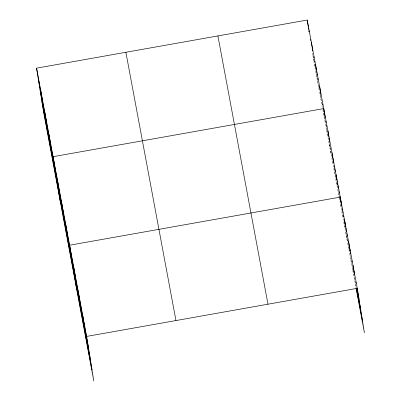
<?xml version="1.0" encoding="UTF-8"?>
<svg xmlns="http://www.w3.org/2000/svg" width="401" height="401" viewBox="0 0 401 401"><rect width="100%" height="100%" fill="white"/><g stroke="black" fill="none" stroke-linecap="round" stroke-linejoin="round"><path stroke-width="0.3" stroke-dasharray="2 1.5" d="M313.482 58.335L312.564 53.418L313.788 61.052M313.597 58.952L313.828 60.18M314.514 63.869L314.975 66.325M315.086 66.942L315.777 70.631M316.695 75.548L317.497 79.854M317.612 80.466L318.99 87.844M319.106 88.461L319.331 89.689M320.138 93.994L320.479 95.839M320.594 96.451L320.825 97.684M321.056 98.912L321.858 103.212M323.121 109.979L323.577 112.435M323.692 113.052L324.038 114.897M324.153 115.508L324.499 117.353M324.609 117.969L324.84 119.197M325.071 120.43L325.757 124.12M326.564 128.42L326.79 129.648M326.905 130.265L327.366 132.726M327.482 133.338L327.823 135.182M330.003 146.866L329.086 141.944L330.875 153.107M330.118 147.478L331.612 155.473M332.645 161.007L333.216 164.079M334.71 172.069L335.858 178.219M336.66 182.525L337.346 186.209M338.038 189.899L338.609 192.976M338.725 193.588L339.873 199.738M340.675 204.039L341.482 208.345M342.624 214.49L343.316 218.179M344.69 225.557L345.381 229.247M346.058 232.876L346.619 235.878M346.73 236.48L347.065 238.279M347.176 238.876L347.627 241.277M348.073 243.678L348.634 246.68M348.745 247.277L349.081 249.081M349.196 249.678L349.416 250.881M350.088 254.48L352.554 267.683M352.664 268.284L353.116 270.68M353.787 274.284L355.577 283.883M355.692 284.484L356.248 287.482M322.384 107.608L313.883 61.639M322.84 110.069L339.136 197.372M339.251 197.984L347.396 241.638L345.612 230.475M347.622 242.836L355.908 287.241M345.126 227.452L345.321 228.66"/><path stroke-width="0.6" d="M36.581 68.15L86.651 336.424L93.779 380.95L43.709 112.676L36.581 68.15L307.221 20.05L357.291 288.324L364.419 332.85L356.023 287.843M86.651 336.424L357.291 288.324M309.166 31.99L308.935 30.762L309.121 31.935M310.539 39.368L310.77 40.596M311.346 43.669L311.572 44.902M312.148 47.975L312.379 49.203M313.752 56.581L313.983 57.809M314.559 60.887L314.785 62.115M317.767 78.1L317.998 79.328M320.178 91.012L320.409 92.24M322.589 103.919L322.82 105.152M323.391 108.225L323.622 109.453M325.802 121.137L326.033 122.365M326.604 125.438L326.835 126.666M329.015 138.35L329.246 139.578M332.228 155.563L332.459 156.791M333.376 161.713L333.607 162.941M334.178 166.014L334.409 167.242M334.64 168.475L335.211 171.548M335.782 174.62L336.013 175.854M336.589 178.926L336.82 180.154M337.391 183.227L337.622 184.46M337.853 185.688L338.424 188.761M338.995 191.838L339.226 193.066M339.802 196.139L340.028 197.367M340.604 200.445L340.835 201.673M341.406 204.746L341.637 205.979M342.203 209.021L342.429 210.219M342.654 211.422L342.875 212.62M343.436 215.623L343.662 216.821M344.223 219.823L344.444 221.021M344.67 222.224L345.231 225.222M346.238 230.625L346.459 231.823M347.02 234.826L347.246 236.024M348.253 241.427L348.479 242.625M349.035 245.628L349.261 246.826M349.822 249.828L350.043 251.026M350.268 252.229L350.494 253.427L350.304 252.239M351.837 260.63L352.063 261.828M353.852 271.432L354.078 272.63M355.867 282.229L356.093 283.432M356.99 288.234L359.005 299.036M356.649 287.988L360.795 310.194M356.364 288.083L362.634 321.687M217.908 35.925L267.978 304.199M125.889 52.28L175.959 320.549M38.296 78.862L88.365 347.136M40.08 90.019L90.15 358.293M41.925 101.518L91.994 369.792M353.035 265.517L354.464 274.444M348.78 242.715L350.113 251.046M344.519 219.913L345.667 227.051M345.857 228.244L346.048 229.432M341.697 206.034L340.264 197.112L69.624 245.211L76.756 289.738M336.133 174.976L336.895 179.738M337.086 180.926L337.276 182.119M337.467 183.307L337.662 184.5M332.003 152.846L333.241 160.58M333.432 161.768L333.622 162.961M327.873 130.711L328.825 136.661M329.015 137.854L329.587 141.423M325.171 117.503L323.742 108.581L53.102 156.681L60.235 201.207M319.612 86.446L320.85 94.185M315.482 64.315L316.434 70.265M316.625 71.453L316.815 72.646M311.351 42.18L312.78 51.107M307.221 20.05L308.364 27.193M308.554 28.381L308.745 29.569M82.395 313.622L84.11 324.334M78.135 290.82L79.854 301.527M73.879 268.013L75.599 278.725M65.493 223.081L67.208 233.788M61.363 200.946L63.077 211.658M57.233 178.816L58.947 189.528M48.972 134.551L50.686 145.262M44.842 112.415L46.556 123.127M40.712 90.285L42.426 100.997M317.196 75.027L316.965 73.794L317.196 75.027"/></g></svg>
